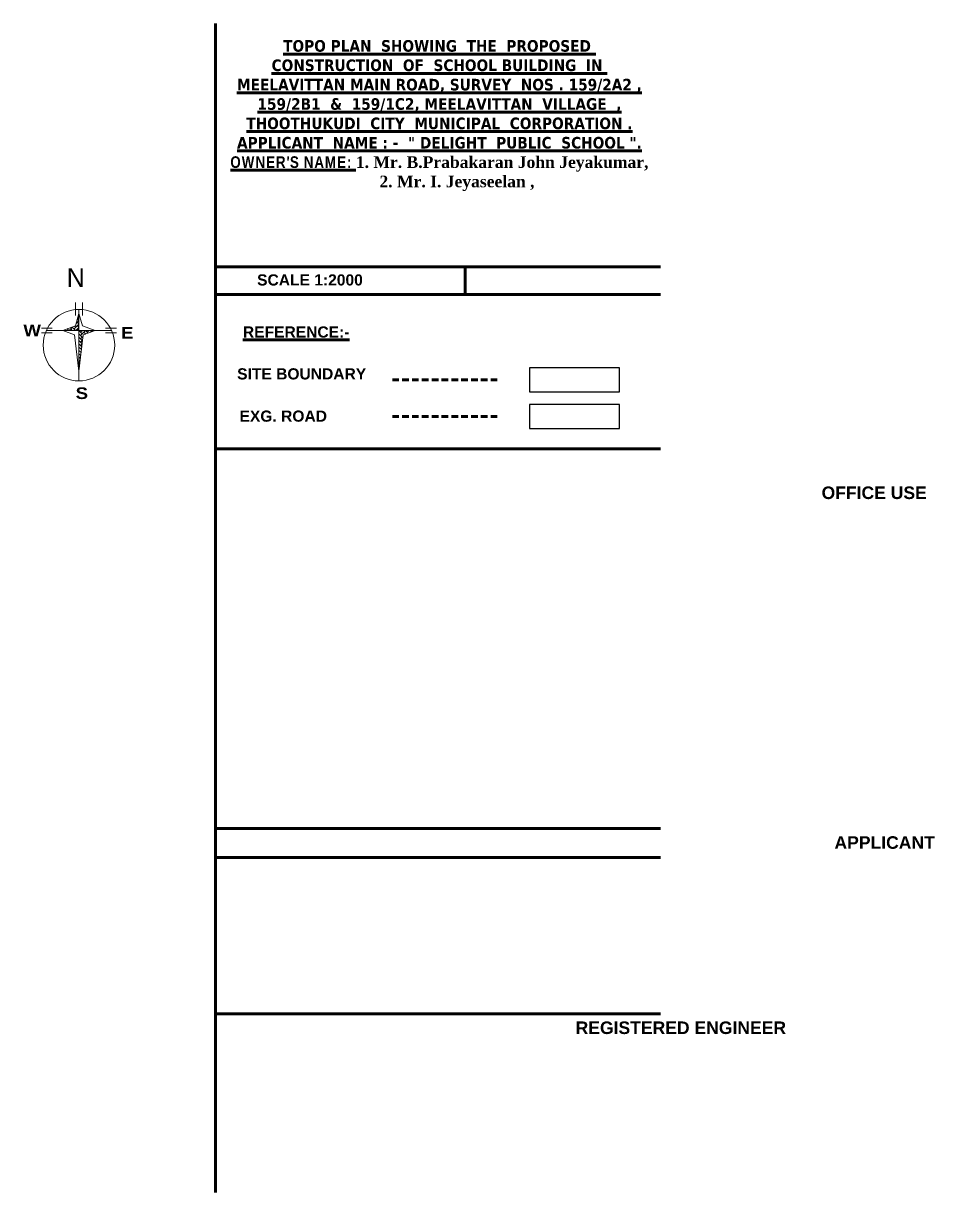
# Model space of a CAD drawing. Header units: metres. Extents: x 863 to 1571, y 626 to 804.
# Drawn here: x 1431.8 to 1570.8, y 625.6 to 803.9 of the extents above; entities that cross this region are included whole.
import ezdxf

# ---------------------------------------------------------------- set-up
doc = ezdxf.new("R2010")
doc.units = ezdxf.units.M
doc.header["$LTSCALE"] = 0.2
doc.header["$MEASUREMENT"] = 0
doc.linetypes.add('DASHED2', pattern=[0.375, 0.25, -0.125])
doc.layers.get('0').update_dxf_attribs({"lineweight": 60})
doc.styles.get("Standard").update_dxf_attribs({"font": 'ariblk.ttf', "height": 0.23})
doc.styles.add('TR', font='arialbd.ttf')

# ---------------------------------------------------------------- blocks, each defined once
blk = doc.blocks.new('A$C3F9C1366')
at = {"lineweight": 18}
h = blk.add_hatch(dxfattribs=at)
h.set_pattern_fill('AR-HBONE', color=2, scale=0.009, style=0)
h.set_pattern_definition([(45, (-101.83093, -22.27955), (0, 0.050911688), [0.108, -0.036]), (135, (-101.805473, -22.254095), (0, 0.050911688), [0.108, -0.036])])
h.paths.add_polyline_path([(1.738, 2.235), (1.543, 2.162), (1.792, 2.162), (1.792, 2.424)])
h.paths.add_polyline_path([(1.792, 1.533), (1.859, 2.093), (2.042, 2.162), (1.792, 2.162)])
for p, q in [((1.74, 2.395), (1.74, 2.593)), ((1.74, 2.395), (1.74, 2.593)), ((1.845, 2.395), (1.845, 2.593)), ((1.845, 2.395), (1.845, 2.593)), ((1.792, 2.424), (1.738, 2.235)), ((1.792, 2.424), (1.846, 2.235)), ((1.215, 2.199), (1.381, 2.199)), ((1.543, 2.162), (1.738, 2.235)), ((2.042, 2.162), (1.846, 2.235)), ((2.37, 2.199), (2.204, 2.199)), ((1.215, 2.124), (1.381, 2.124)), ((1.543, 2.162), (1.725, 2.093)), ((1.725, 2.093), (1.792, 1.533)), ((1.859, 2.093), (1.792, 1.533)), ((2.042, 2.162), (1.859, 2.093)), ((2.37, 2.124), (2.204, 2.124))]:
    blk.add_line(p, q, dxfattribs=at)
for points in [[(1.792, 2.486), (1.792, 1.385)], [(1.29, 2.162), (2.294, 2.162)]]:
    blk.add_lwpolyline(points, dxfattribs=at)
blk.add_circle((1.792, 1.936), 0.551, dxfattribs=at)
at = {"lineweight": 18, "attachment_point": 1}
for s, insert, char_height, width in [('{\\fCommercialScript BT|b0|i0|c0|p66;N}', (1.604, 3.122), 0.288, 0.17861), ('W', (0.935, 2.254), 0.18, 0.07144), ('E', (2.441, 2.216), 0.18, 0.07144), ('S', (1.741, 1.285), 0.18, 0.07144)]:
    blk.add_mtext(s, dxfattribs=dict(at, insert=insert, char_height=char_height, width=width))

msp = doc.modelspace()

# ---------------------------------------------------------------- linework, layer by layer
for p, q in [((1461.12, 625.554), (1461.12, 803.866)), ((1461.12, 766.756), (1528.964, 766.756)), ((1499.182, 762.541), (1499.182, 766.756)), ((1461.12, 762.541), (1528.964, 762.541)), ((1461.12, 739.001), (1528.964, 739.001)), ((1461.12, 739.001), (1528.92, 739.001)), ((1461.12, 681.058), (1528.964, 681.058)), ((1461.12, 676.658), (1528.964, 676.658)), ((1461.12, 652.815), (1528.964, 652.815))]:
    msp.add_line(p, q)
at = {"linetype": 'DASHED2', "ltscale": 20}
for p, q in [((1488.105, 749.527), (1504.072, 749.527)), ((1488.105, 743.918), (1504.072, 743.918))]:
    msp.add_line(p, q, dxfattribs=at)
at = {"lineweight": 30}
for points in [[(1508.983, 747.692), (1522.717, 747.692), (1522.717, 751.361), (1508.983, 751.361)], [(1508.983, 742.083), (1522.717, 742.083), (1522.717, 745.753), (1508.983, 745.753)]]:
    msp.add_lwpolyline(points, close=True, dxfattribs=at)

# ---------------------------------------------------------------- block references
at = {"lineweight": 25, "xscale": 9.887122156687724, "yscale": 9.887122156687724, "zscale": 9.887122156687724}
msp.add_blockref('A$C3F9C1366', (1422.595, 735.655), dxfattribs=at)

# ---------------------------------------------------------------- texts
at = {"attachment_point": 2, "style": 'TR'}
for s, insert, char_height, width in [('\\A1;{\\fTahoma|b1|i0|c0|p34;\\LTOPO PLAN  SHOWING  THE  PROPOSED  CONSTRUCTION  OF  SCHOOL BUILDING  IN  MEELAVITTAN MAIN ROAD, SURVEY  NOS . 159/2A2 , 159/2B1  &  159/1C2, MEELAVITTAN  VILLAGE  , THOOTHUKUDI  CITY  MUNICIPAL  CORPORATION .\\l    \\L\\PAPPLICANT  NAME : -  " DELIGHT  PUBLIC  SCHOOL ".\\l  \\P\\A0;\\fSwis721 Cn BT|b1|i0|c0|p34;\\T1.1;\\LOWNER\'S NAME: \\fTimes New Roman|b1|i0|c0|p18;\\T1;\\l1. Mr. B.Prabakaran John Jeyakumar, \\P^I^I      2. Mr. I. Jeyaseelan ,\\P\\A1;\\fTahoma|b1|i0|c0|p34;                }', (1495.269, 801.321), 1.77217, 66.01282), ('\\A1;{\\fArial Baltic|b1|i0|c186|p34;SCALE^I1:2000}', (1475.533, 765.595), 1.70128, 20.80841), ('\\A1;{\\fArial Baltic|b1|i0|c186|p34;\\LREFERENCE:-}', (1473.431, 757.653), 1.70128, 16.24071), ('\\A1;{\\fArial Baltic|b1|i0|c186|p34;SITE BOUNDARY}', (1474.271, 751.268), 1.70128, 19.69434), ('\\A1;{\\fArial Baltic|b1|i0|c186|p34;EXG. ROAD}', (1471.461, 744.824), 1.70128, 13.23619), ('\\A1;{\\fArial Baltic|b1|i0|c186|p34;OFFICE USE}', (1561.549, 733.242), 1.91394, 107.25568), ('\\A1;{\\fArial Baltic|b1|i0|c186|p34;APPLICANT}', (1563.143, 679.901), 1.91394, 107.25568), ('\\A1;{\\fArial Baltic|b1|i0|c186|p34;REGISTERED ENGINEER}', (1532.074, 651.655), 1.91394, 79.95645)]:
    msp.add_mtext(s, dxfattribs=dict(at, insert=insert, char_height=char_height, width=width))

doc.saveas('drawing.dxf')
